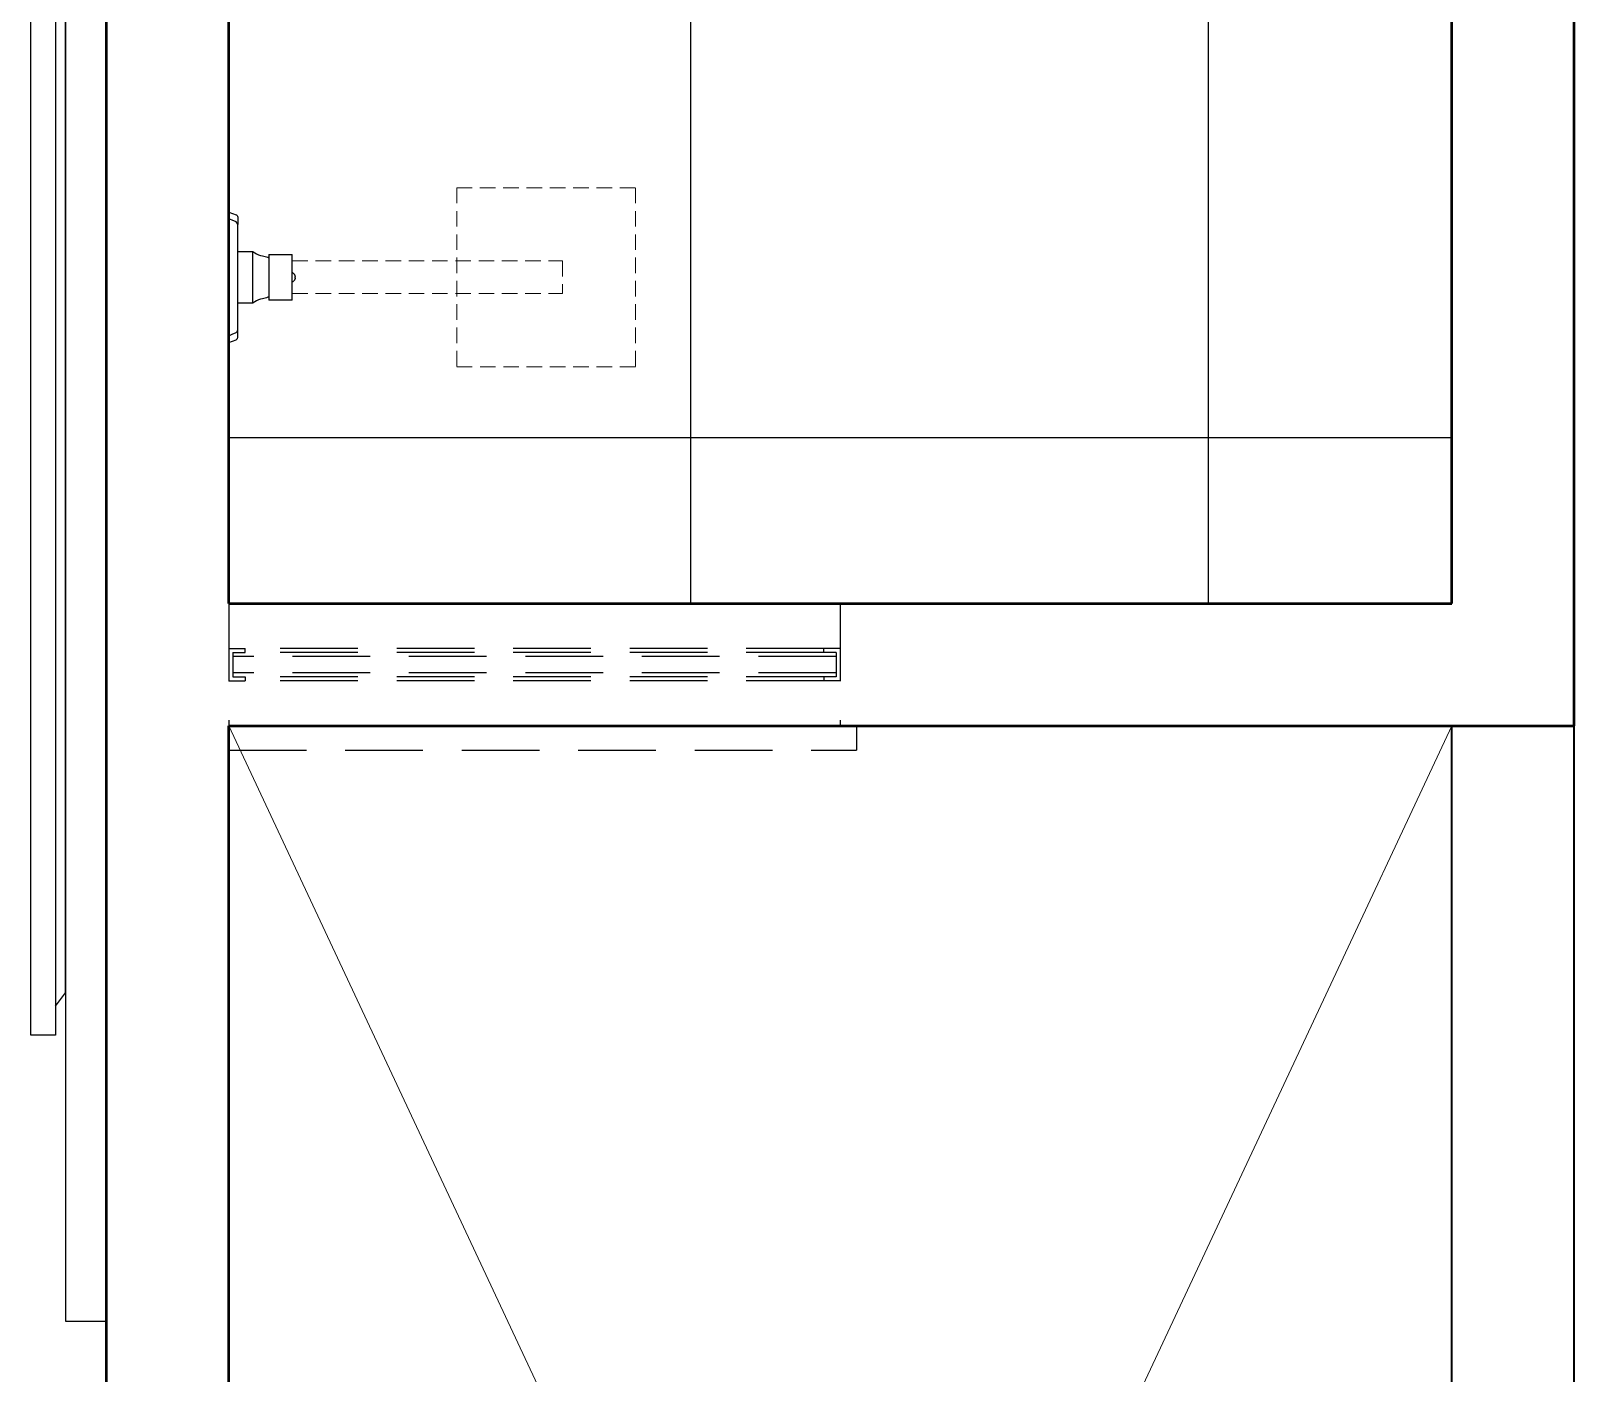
# Model space of a CAD drawing. Header units: millimetres. Extents: x 81693 to 98868, y 6565 to 11437.
# Drawn here: x 95349.9 to 95476.1, y 10148.5 to 10258.2 of the extents above; entities that cross this region are included whole.
import ezdxf

# ---------------------------------------------------------------- set-up
doc = ezdxf.new("R2010")
doc.units = ezdxf.units.MM
doc.linetypes.add('HIDDEN', pattern=[9.525, 6.35, -3.175])
for name, color, linetype in [('Hachuria - Moveis', 1, 'Continuous'), ('MOD-Mobiliário', 2, 'Continuous'), ('Piso', 55, 'Continuous'), ('PN010', 1, 'Continuous'), ('Projeção Janela - Viga', 1, 'HIDDEN')]:
    doc.layers.add(name, color=color, linetype=linetype)
for name, color, linetype, lineweight in [('Parede Baixa', 5, 'Continuous', 50), ('Parede Corte', 4, 'Continuous', 40), ('Pisos', 55, 'Continuous', 5), ('Projeção Janela', 15, 'HIDDEN', 9), ('Projeção Viga', 1, 'HIDDEN', 9)]:
    doc.layers.add(name, color=color, linetype=linetype, lineweight=lineweight)

msp = doc.modelspace()

# ---------------------------------------------------------------- hatches: boundary and pattern name
at = {"layer": 'Piso'}
h = msp.add_hatch(dxfattribs=at)
h.set_pattern_fill('ANSI37', color=256, scale=13.333333, angle=45)
h.set_pattern_definition([(90, (41725.17, 5949.27), (-42.333333, 2e-14), []), (180, (41725.17, 5949.27), (-2e-14, -42.333333), [])])
h.paths.add_polyline_path([(95466.0791, 10264.7209), (95366.0791, 10264.7209), (95366.0791, 10243.3876), (95366.7275, 10243.1513), (95366.7894, 10243.078), (95366.8129, 10243.0089), (95366.8129, 10242.3648), (95366.8129, 10240.1663), (95368.066, 10240.1663), (95368.2059, 10240.061), (95368.3537, 10239.9723), (95368.5091, 10239.9004), (95368.672, 10239.8447), (95368.8427, 10239.8058), (95368.9513, 10239.7842), (95369.0583, 10239.7574), (95369.1637, 10239.7254), (95369.2675, 10239.688), (95369.3697, 10239.6454), (95369.3697, 10239.9242), (95371.2791, 10239.9242), (95371.2791, 10239.3876), (95384.7202, 10239.3876), (95384.7202, 10245.3741), (95399.3307, 10245.3741), (95399.3307, 10230.7344), (95384.7202, 10230.7344), (95384.7202, 10236.7209), (95371.2791, 10236.7209), (95371.2791, 10236.1842), (95369.3697, 10236.1842), (95369.3697, 10236.4631), (95369.2675, 10236.4205), (95369.1637, 10236.3831), (95369.0583, 10236.3511), (95368.9513, 10236.3243), (95368.8427, 10236.3027), (95368.672, 10236.2638), (95368.509, 10236.208), (95368.3536, 10236.1359), (95368.2059, 10236.0475), (95368.066, 10235.9422), (95366.8129, 10235.9422), (95366.8129, 10233.7437), (95366.8129, 10233.0795), (95366.7654, 10232.9961), (95366.7086, 10232.9503), (95366.0791, 10232.7209), (95366.0791, 10211.3876), (95466.0791, 10211.3876)])

# ---------------------------------------------------------------- linework, layer by layer
at = {"layer": 'Hachuria - Moveis'}
for p, q in [((95366.0791, 10243.3876), (95366.6863, 10243.1663)), ((95366.0791, 10243.3876), (95366.0791, 10232.7209)), ((95366.3678, 10242.7126), (95366.0791, 10242.8261)), ((95366.6863, 10242.5769), (95366.3678, 10242.7126)), ((95366.6863, 10243.1663), (95366.7191, 10243.1498)), ((95366.7758, 10242.4924), (95366.6863, 10242.5769)), ((95366.7191, 10243.1498), (95366.7496, 10243.1251)), ((95366.7496, 10243.1251), (95366.7758, 10243.0941)), ((95366.7758, 10243.0941), (95366.796, 10243.0588)), ((95366.796, 10242.4511), (95366.7758, 10242.4924)), ((95366.796, 10243.0588), (95366.8086, 10243.0215)), ((95366.8086, 10242.4076), (95366.796, 10242.4511)), ((95366.8086, 10243.0215), (95366.8129, 10242.985)), ((95366.8129, 10242.3648), (95366.8086, 10242.4076)), ((95366.8129, 10242.985), (95366.8129, 10242.3648)), ((95366.8129, 10240.1663), (95366.8129, 10242.3648)), ((95366.8129, 10240.1663), (95368.066, 10240.1663)), ((95366.8129, 10235.9422), (95366.8129, 10240.1663)), ((95368.066, 10240.1663), (95368.2059, 10240.061)), ((95368.066, 10235.9422), (95368.066, 10240.1663)), ((95368.2059, 10240.061), (95368.3537, 10239.9723)), ((95368.3537, 10239.9723), (95368.5091, 10239.9004)), ((95368.5091, 10239.9004), (95368.672, 10239.8447)), ((95368.672, 10239.8447), (95368.8427, 10239.8058)), ((95368.8427, 10239.8058), (95368.9513, 10239.7842)), ((95368.9513, 10239.7842), (95369.0583, 10239.7574)), ((95369.0583, 10239.7574), (95369.1637, 10239.7254)), ((95369.1637, 10239.7254), (95369.2675, 10239.688)), ((95369.2675, 10239.688), (95369.3697, 10239.6454)), ((95369.3697, 10239.9242), (95371.2791, 10239.9242)), ((95369.3697, 10239.9242), (95369.3697, 10239.6454)), ((95369.3697, 10239.6454), (95369.3697, 10236.4631)), ((95371.2791, 10238.4403), (95371.2791, 10239.9242)), ((95371.2884, 10238.4364), (95371.2791, 10238.4403)), ((95371.2791, 10237.6682), (95371.2791, 10238.4403)), ((95371.3458, 10238.4013), (95371.2884, 10238.4364)), ((95371.3458, 10238.4013), (95371.3969, 10238.3575)), ((95371.4407, 10238.3064), (95371.3969, 10238.3575)), ((95371.4407, 10238.3064), (95371.4758, 10238.249)), ((95371.5016, 10238.1868), (95371.4758, 10238.249)), ((95371.2791, 10237.6682), (95371.2884, 10237.6721)), ((95371.2791, 10236.1842), (95371.2791, 10237.6682)), ((95371.3458, 10237.7072), (95371.2884, 10237.6721)), ((95371.3458, 10237.7072), (95371.3969, 10237.751)), ((95371.4407, 10237.8021), (95371.3969, 10237.751)), ((95371.4407, 10237.8021), (95371.4758, 10237.8595)), ((95371.4758, 10237.8595), (95371.5016, 10237.9217)), ((95371.5173, 10238.1213), (95371.5016, 10238.1868)), ((95371.5173, 10237.9871), (95371.5016, 10237.9217)), ((95371.5173, 10238.1213), (95371.5226, 10238.0542)), ((95371.5173, 10237.9871), (95371.5226, 10238.0542)), ((95368.066, 10235.9422), (95366.8129, 10235.9422)), ((95366.8129, 10233.7437), (95366.8129, 10235.9422)), ((95368.2059, 10236.0475), (95368.066, 10235.9422)), ((95368.3536, 10236.1359), (95368.2059, 10236.0475)), ((95368.509, 10236.208), (95368.3536, 10236.1359)), ((95368.672, 10236.2638), (95368.509, 10236.208)), ((95368.8427, 10236.3027), (95368.672, 10236.2638)), ((95368.9513, 10236.3243), (95368.8427, 10236.3027)), ((95369.0583, 10236.3511), (95368.9513, 10236.3243)), ((95369.1637, 10236.3831), (95369.0583, 10236.3511)), ((95369.2675, 10236.4205), (95369.1637, 10236.3831)), ((95369.3697, 10236.4631), (95369.2675, 10236.4205)), ((95369.3697, 10236.4631), (95369.3697, 10236.1842)), ((95371.2791, 10236.1842), (95369.3697, 10236.1842)), ((95366.0791, 10233.2824), (95366.3678, 10233.3959)), ((95366.3678, 10233.3959), (95366.6863, 10233.5316)), ((95366.6863, 10233.5316), (95366.7758, 10233.6161)), ((95366.7758, 10233.6161), (95366.796, 10233.6574)), ((95366.796, 10233.6574), (95366.8086, 10233.7009)), ((95366.8086, 10233.7009), (95366.8129, 10233.7437)), ((95366.8129, 10233.1235), (95366.8129, 10233.7437)), ((95366.0791, 10232.7209), (95366.6863, 10232.9422)), ((95366.6863, 10232.9422), (95366.7191, 10232.9587)), ((95366.7191, 10232.9587), (95366.7496, 10232.9834)), ((95366.7496, 10232.9834), (95366.7758, 10233.0144)), ((95366.7758, 10233.0144), (95366.796, 10233.0497)), ((95366.796, 10233.0497), (95366.8086, 10233.087)), ((95366.8086, 10233.087), (95366.8129, 10233.1235))]:
    msp.add_line(p, q, dxfattribs=at)
at = {"layer": 'MOD-Mobiliário', "color": 1, "linetype": 'Continuous', "ltscale": 10}
msp.add_lwpolyline([(95351.9169, 10269.4468), (95351.9169, 10176.1135), (95349.904, 10176.1135), (95349.904, 10269.4468)], close=True, dxfattribs=at)
msp.add_lwpolyline([(95351.9169, 10216.4592), (95351.9169, 10178.4838), (95352.7458, 10179.5505), (95352.7458, 10265.8914), (95351.9169, 10266.4839), (95351.9169, 10224.511)], dxfattribs=at)
at = {"layer": 'Parede Baixa'}
for p, q in [((95476.084, 10201.3876), (95476.084, 11294.7209)), ((95356.0791, 9938.0542), (95356.0791, 10391.3876)), ((95366.0791, 10211.3876), (95366.0791, 10384.7209)), ((95466.0791, 10211.3876), (95466.0791, 10384.7209)), ((95366.0791, 10211.3876), (95466.0791, 10211.3876)), ((95366.0791, 10201.3876), (95476.0791, 10201.3876)), ((95366.0791, 9938.0542), (95366.0791, 10201.3876))]:
    msp.add_line(p, q, dxfattribs=at)
at = {"layer": 'Parede Corte'}
for p, q in [((95466.0791, 9988.0542), (95466.0791, 10201.3876)), ((95476.084, 9988.0542), (95476.084, 10201.3876))]:
    msp.add_line(p, q, dxfattribs=at)
at = {"layer": 'Pisos'}
for p, q in [((95466.0791, 9988.0542), (95366.0791, 10201.3876)), ((95466.0791, 10201.3876), (95366.0791, 9988.0542))]:
    msp.add_line(p, q, dxfattribs=at)
at = {"layer": 'PN010'}
for p, q in [((95352.7458, 10391.3876), (95352.7458, 10152.7209)), ((95352.7458, 10152.7209), (95356.0791, 10152.7209))]:
    msp.add_line(p, q, dxfattribs=at)
at = {"layer": 'Projeção Janela', "linetype": 'HIDDEN', "ltscale": 0.2}
for p, q in [((95384.7202, 10245.3741), (95399.3307, 10245.3741)), ((95384.7202, 10245.3741), (95384.7202, 10230.7344)), ((95399.3307, 10245.3741), (95399.3307, 10230.7344)), ((95371.2791, 10239.3876), (95393.3588, 10239.3876)), ((95393.3588, 10239.3876), (95393.3588, 10236.7209)), ((95371.2791, 10236.7209), (95393.3588, 10236.7209)), ((95399.3307, 10230.7344), (95384.7202, 10230.7344))]:
    msp.add_line(p, q, dxfattribs=at)
at = {"layer": 'Projeção Janela - Viga'}
for p, q in [((95366.0791, 10211.3876), (95366.0791, 10201.3876)), ((95416.0791, 10211.3876), (95416.0791, 10201.3876)), ((95366.0791, 10207.7209), (95367.4125, 10207.7209)), ((95366.4125, 10207.3876), (95366.4125, 10205.3876)), ((95366.4125, 10207.3876), (95367.4125, 10207.3876)), ((95415.7458, 10207.0542), (95366.4125, 10207.0542)), ((95367.4125, 10207.3876), (95367.4125, 10207.7209)), ((95414.7458, 10207.7209), (95367.4125, 10207.7209)), ((95414.7458, 10207.3876), (95367.4125, 10207.3876)), ((95416.0791, 10207.7209), (95414.7458, 10207.7209)), ((95414.7458, 10207.3876), (95414.7458, 10207.7209)), ((95415.7458, 10207.3876), (95414.7458, 10207.3876)), ((95415.7458, 10207.3876), (95415.7458, 10205.3876)), ((95415.7458, 10205.7209), (95366.4125, 10205.7209)), ((95366.0791, 10205.0542), (95367.4125, 10205.0542)), ((95366.4125, 10205.3876), (95367.4125, 10205.3876)), ((95367.4125, 10205.3876), (95367.4125, 10205.0542)), ((95414.7458, 10205.3876), (95367.4125, 10205.3876)), ((95414.7458, 10205.0542), (95367.4125, 10205.0542)), ((95415.7458, 10205.3876), (95414.7458, 10205.3876)), ((95414.7458, 10205.3876), (95414.7458, 10205.0542)), ((95416.0791, 10205.0542), (95414.7458, 10205.0542)), ((95417.4125, 10201.3876), (95417.4125, 10199.3876)), ((95366.0791, 10199.3876), (95417.4125, 10199.3876))]:
    msp.add_line(p, q, dxfattribs=at)
at = {"layer": 'Projeção Viga'}
msp.add_line((95476.0791, 11386.8288), (95476.0791, 8663.3876), dxfattribs=at)

doc.saveas('drawing.dxf')
